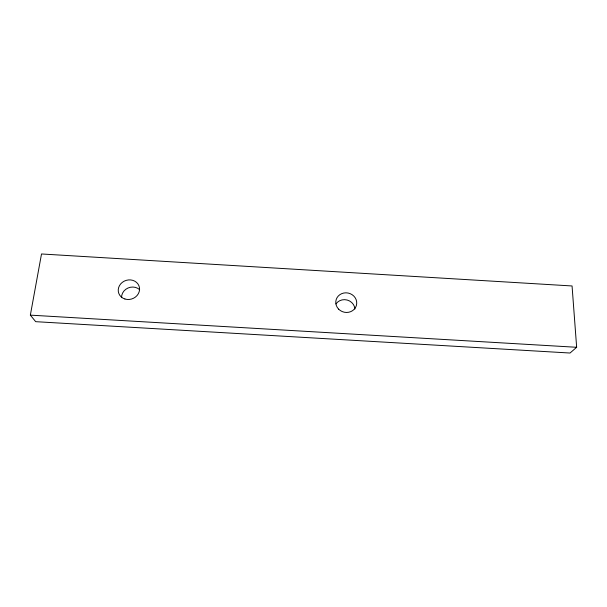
<?xml version="1.0" encoding="UTF-8"?>
<svg xmlns="http://www.w3.org/2000/svg" width="607" height="607" viewBox="0 0 607 607"><rect width="100%" height="100%" fill="white"/><g stroke="black" fill="none" stroke-linecap="round" stroke-linejoin="round"><path stroke-width="0.91" d="M30.35 315.139L41.511 253.969L572.06 285.965L576.65 347.287L570.026 353.031L35.692 321.672L30.35 315.139L576.65 347.287M121.582 297.68A10.539 9.522 -18.4 0 1 127.971 288.029A10.539 9.522 -18.4 0 1 139.656 289.683M335.967 303.932A10.296 9.598 13.3 0 1 347.204 300.04A10.296 9.598 13.3 0 1 354.913 309.024M124.905 298.993A10.774 9.704 -18.1 0 0 139.473 287.718A10.774 9.704 -18.1 0 0 122.326 282.346A10.774 9.704 -18.1 0 0 124.905 298.993M338.645 309.16A10.524 9.78 13.2 0 0 356.309 305.731A10.524 9.78 13.2 0 0 343.812 293.022A10.524 9.78 13.2 0 0 338.645 309.16"/></g></svg>
